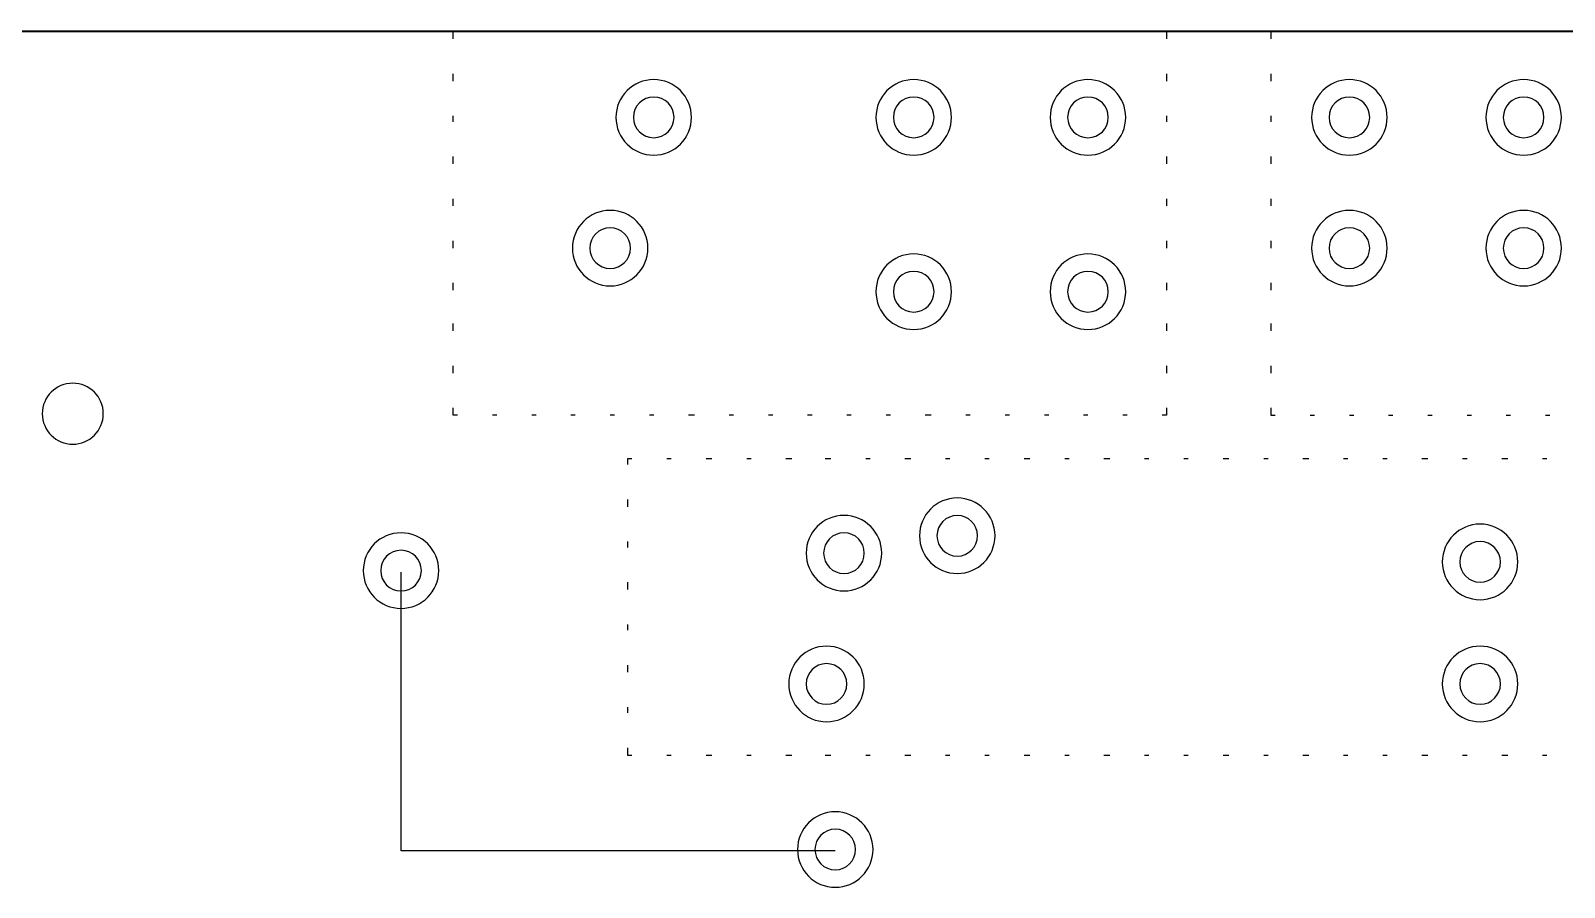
# Model space of a CAD drawing. Extents: x 82 to 212, y 79 to 137.
# Drawn here: x 102.96 to 125.31, y 124.59 to 137.07 of the extents above; entities that cross this region are included whole.
import ezdxf

# ---------------------------------------------------------------- set-up
doc = ezdxf.new("R2010")
doc.units = 0
for name, color, linetype in [('Circuit_2013-04-18', 7, 'CONTINUOUS'), ('Circuit_2013-08-08', 7, 'CONTINUOUS'), ('Cutout', 7, 'CONTINUOUS')]:
    doc.layers.add(name, color=color, linetype=linetype)

msp = doc.modelspace()

# ---------------------------------------------------------------- linework, layer by layer
at = {"layer": 'Circuit_2013-04-18', "color": 7}
for points in [[(83.467222, 137.054167), (210.424889, 137.054167)], [(112.338556, 135.805333), (112.338556, 135.805333)], [(112.592556, 135.805333), (112.592556, 135.805333)], [(116.127389, 135.805333), (116.127389, 135.805333)], [(116.381389, 135.805333), (116.381389, 135.805333)], [(118.667389, 135.805333), (118.667389, 135.805333)], [(118.921389, 135.805333), (118.921389, 135.805333)], [(122.477389, 135.805333), (122.477389, 135.805333)], [(122.731389, 135.805333), (122.731389, 135.805333)], [(125.017389, 135.805333), (125.017389, 135.805333)], [(125.271389, 135.805333), (125.271389, 135.805333)], [(111.703556, 133.900333), (111.703556, 133.900333)], [(111.957556, 133.900333), (111.957556, 133.900333)], [(122.477389, 133.900333), (122.477389, 133.900333)], [(122.731389, 133.900333), (122.731389, 133.900333)], [(125.017389, 133.900333), (125.017389, 133.900333)], [(125.271389, 133.900333), (125.271389, 133.900333)], [(116.127389, 133.265333), (116.127389, 133.265333)], [(116.381389, 133.265333), (116.381389, 133.265333)], [(118.667389, 133.265333), (118.667389, 133.265333)], [(118.921389, 133.265333), (118.921389, 133.265333)], [(104.020056, 131.487333), (104.020056, 131.487333)], [(116.762389, 129.709333), (116.762389, 129.709333)], [(117.016389, 129.709333), (117.016389, 129.709333)], [(115.111389, 129.455333), (115.111389, 129.455333)], [(115.365389, 129.455333), (115.365389, 129.455333)], [(108.655556, 129.201333), (108.655556, 129.201333)], [(108.909556, 129.201333), (108.909556, 129.201333)], [(124.382389, 129.328333), (124.382389, 129.328333)], [(124.636389, 129.328333), (124.636389, 129.328333)], [(114.857389, 127.550333), (114.857389, 127.550333)], [(115.111389, 127.550333), (115.111389, 127.550333)], [(124.382389, 127.550333), (124.382389, 127.550333)], [(124.636389, 127.550333), (124.636389, 127.550333)], [(114.984389, 125.137333), (114.984389, 125.137333)], [(115.238389, 125.137333), (115.238389, 125.137333)]]:
    msp.add_lwpolyline(points, dxfattribs=at)
at = {"layer": 'Circuit_2013-04-18', "color": 5}
for points in [[(109.121222, 136.948333), (109.121222, 137.054167), (109.184722, 137.054167)], [(109.692722, 137.054167), (109.756222, 137.054167)], [(110.264222, 137.054167), (110.327722, 137.054167)], [(110.835722, 137.054167), (110.899222, 137.054167)], [(111.407222, 137.054167), (111.470722, 137.054167)], [(111.978722, 137.054167), (112.042222, 137.054167)], [(112.550222, 137.054167), (112.634889, 137.054167)], [(113.142889, 137.054167), (113.206389, 137.054167)], [(113.714389, 137.054167), (113.777889, 137.054167)], [(114.285889, 137.054167), (114.349389, 137.054167)], [(114.857389, 137.054167), (114.920889, 137.054167)], [(115.428889, 137.054167), (115.492389, 137.054167)], [(116.000389, 137.054167), (116.085056, 137.054167)], [(116.593056, 137.054167), (116.656556, 137.054167)], [(117.164556, 137.054167), (117.228056, 137.054167)], [(117.736056, 137.054167), (117.799556, 137.054167)], [(118.307556, 137.054167), (118.371056, 137.054167)], [(118.879056, 137.054167), (118.942556, 137.054167)], [(119.450556, 137.054167), (119.514056, 137.054167), (119.514056, 136.948333)], [(121.101556, 137.054167), (121.038056, 137.054167), (121.038056, 136.948333)], [(121.673056, 137.054167), (121.609556, 137.054167)], [(122.244556, 137.054167), (122.181056, 137.054167)], [(122.816056, 137.054167), (122.752556, 137.054167)], [(123.387556, 137.054167), (123.324056, 137.054167)], [(123.959056, 137.054167), (123.895556, 137.054167)], [(124.530556, 137.054167), (124.467056, 137.054167)], [(125.102056, 137.054167), (125.038556, 137.054167)], [(109.121222, 136.3345), (109.121222, 136.440333)], [(119.514056, 136.440333), (119.514056, 136.3345)], [(121.038056, 136.440333), (121.038056, 136.3345)], [(109.121222, 135.741833), (109.121222, 135.8265)], [(119.514056, 135.8265), (119.514056, 135.741833)], [(121.038056, 135.8265), (121.038056, 135.741833)], [(109.121222, 135.128), (109.121222, 135.233833)], [(119.514056, 135.233833), (119.514056, 135.128)], [(121.038056, 135.233833), (121.038056, 135.128)], [(109.121222, 134.514167), (109.121222, 134.62)], [(119.514056, 134.62), (119.514056, 134.514167)], [(121.038056, 134.62), (121.038056, 134.514167)], [(109.121222, 133.900333), (109.121222, 134.006167)], [(119.514056, 134.006167), (119.514056, 133.900333)], [(121.038056, 134.006167), (121.038056, 133.900333)], [(109.121222, 133.2865), (109.121222, 133.392333)], [(119.514056, 133.392333), (119.514056, 133.2865)], [(121.038056, 133.392333), (121.038056, 133.2865)], [(109.121222, 132.693833), (109.121222, 132.7785)], [(119.514056, 132.7785), (119.514056, 132.693833)], [(121.038056, 132.7785), (121.038056, 132.693833)], [(109.121222, 132.08), (109.121222, 132.185833)], [(119.514056, 132.185833), (119.514056, 132.08)], [(121.038056, 132.185833), (121.038056, 132.08)], [(109.184722, 131.466167), (109.121222, 131.466167), (109.121222, 131.572)], [(109.756222, 131.466167), (109.692722, 131.466167)], [(110.327722, 131.466167), (110.264222, 131.466167)], [(110.899222, 131.466167), (110.835722, 131.466167)], [(111.470722, 131.466167), (111.407222, 131.466167)], [(112.042222, 131.466167), (111.978722, 131.466167)], [(112.634889, 131.466167), (112.550222, 131.466167)], [(113.206389, 131.466167), (113.142889, 131.466167)], [(113.777889, 131.466167), (113.714389, 131.466167)], [(114.349389, 131.466167), (114.285889, 131.466167)], [(114.920889, 131.466167), (114.857389, 131.466167)], [(115.492389, 131.466167), (115.428889, 131.466167)], [(116.085056, 131.466167), (116.000389, 131.466167)], [(116.656556, 131.466167), (116.593056, 131.466167)], [(117.228056, 131.466167), (117.164556, 131.466167)], [(117.799556, 131.466167), (117.736056, 131.466167)], [(118.371056, 131.466167), (118.307556, 131.466167)], [(118.942556, 131.466167), (118.879056, 131.466167)], [(119.514056, 131.466167), (119.450556, 131.466167)], [(119.514056, 131.572), (119.514056, 131.466167)], [(121.038056, 131.572), (121.038056, 131.466167)], [(121.038056, 131.466167), (121.101556, 131.466167)], [(121.609556, 131.466167), (121.673056, 131.466167)], [(122.181056, 131.466167), (122.244556, 131.466167)], [(122.752556, 131.466167), (122.816056, 131.466167)], [(123.324056, 131.466167), (123.387556, 131.466167)], [(123.895556, 131.466167), (123.959056, 131.466167)], [(124.467056, 131.466167), (124.530556, 131.466167)], [(125.038556, 131.466167), (125.102056, 131.466167)], [(111.724722, 130.831167), (111.661222, 130.831167), (111.661222, 130.7465)], [(112.296222, 130.831167), (112.232722, 130.831167)], [(112.888889, 130.831167), (112.804222, 130.831167)], [(113.460389, 130.831167), (113.396889, 130.831167)], [(114.053056, 130.831167), (113.968389, 130.831167)], [(114.624556, 130.831167), (114.539889, 130.831167)], [(115.196056, 130.831167), (115.132556, 130.831167)], [(115.788722, 130.831167), (115.704056, 130.831167)], [(116.360222, 130.831167), (116.296722, 130.831167)], [(116.931722, 130.831167), (116.868222, 130.831167)], [(117.524389, 130.831167), (117.439722, 130.831167)], [(118.095889, 130.831167), (118.032389, 130.831167)], [(118.688556, 130.831167), (118.603889, 130.831167)], [(119.260056, 130.831167), (119.196556, 130.831167)], [(119.831556, 130.831167), (119.768056, 130.831167)], [(120.424222, 130.831167), (120.339556, 130.831167)], [(120.995722, 130.831167), (120.932222, 130.831167)], [(121.588389, 130.831167), (121.503722, 130.831167)], [(122.159889, 130.831167), (122.096389, 130.831167)], [(122.731389, 130.831167), (122.667889, 130.831167)], [(123.324056, 130.831167), (123.239389, 130.831167)], [(123.895556, 130.831167), (123.832056, 130.831167)], [(124.488222, 130.831167), (124.403556, 130.831167)], [(125.059722, 130.831167), (124.996222, 130.831167)], [(111.661222, 130.2385), (111.661222, 130.132667)], [(111.661222, 129.624667), (111.661222, 129.54)], [(114.688056, 125.116167), (108.359222, 125.116167), (108.359222, 129.180167)], [(111.661222, 129.032), (111.661222, 128.926167)], [(111.661222, 128.418167), (111.661222, 128.3335)], [(111.661222, 127.8255), (111.661222, 127.719667)], [(111.661222, 127.211667), (111.661222, 127.127)], [(111.661222, 126.619), (111.661222, 126.513167)], [(111.661222, 126.513167), (111.724722, 126.513167)], [(112.232722, 126.513167), (112.296222, 126.513167)], [(112.804222, 126.513167), (112.888889, 126.513167)], [(113.396889, 126.513167), (113.460389, 126.513167)], [(113.968389, 126.513167), (114.053056, 126.513167)], [(114.539889, 126.513167), (114.624556, 126.513167)], [(115.132556, 126.513167), (115.196056, 126.513167)], [(115.704056, 126.513167), (115.788722, 126.513167)], [(116.296722, 126.513167), (116.360222, 126.513167)], [(116.868222, 126.513167), (116.931722, 126.513167)], [(117.439722, 126.513167), (117.524389, 126.513167)], [(118.032389, 126.513167), (118.095889, 126.513167)], [(118.603889, 126.513167), (118.688556, 126.513167)], [(119.196556, 126.513167), (119.260056, 126.513167)], [(119.768056, 126.513167), (119.831556, 126.513167)], [(120.339556, 126.513167), (120.424222, 126.513167)], [(120.932222, 126.513167), (120.995722, 126.513167)], [(121.503722, 126.513167), (121.588389, 126.513167)], [(122.096389, 126.513167), (122.159889, 126.513167)], [(122.667889, 126.513167), (122.731389, 126.513167)], [(123.239389, 126.513167), (123.324056, 126.513167)], [(123.832056, 126.513167), (123.895556, 126.513167)], [(124.403556, 126.513167), (124.488222, 126.513167)], [(124.996222, 126.513167), (125.059722, 126.513167)]]:
    msp.add_lwpolyline(points, dxfattribs=at)
at = {"layer": 'Circuit_2013-04-18', "color": 7}
for points in [[(112.042222, 136.355667), (111.73828, 136.355667), (111.491889, 136.109273), (111.491889, 135.805333)], [(112.592556, 135.805333), (112.592556, 136.109273), (112.346161, 136.355667), (112.042222, 136.355667)], [(115.831056, 136.355667), (115.527114, 136.355667), (115.280722, 136.109273), (115.280722, 135.805333)], [(116.381389, 135.805333), (116.381389, 136.109273), (116.134995, 136.355667), (115.831056, 136.355667)], [(118.371056, 136.355667), (118.067114, 136.355667), (117.820722, 136.109273), (117.820722, 135.805333)], [(118.921389, 135.805333), (118.921389, 136.109273), (118.674995, 136.355667), (118.371056, 136.355667)], [(122.181056, 136.355667), (121.877114, 136.355667), (121.630722, 136.109273), (121.630722, 135.805333)], [(122.731389, 135.805333), (122.731389, 136.109273), (122.484995, 136.355667), (122.181056, 136.355667)], [(124.721056, 136.355667), (124.417114, 136.355667), (124.170722, 136.109273), (124.170722, 135.805333)], [(125.271389, 135.805333), (125.271389, 136.109273), (125.024995, 136.355667), (124.721056, 136.355667)], [(112.042222, 136.101667), (111.878562, 136.101667), (111.745889, 135.968994), (111.745889, 135.805333)], [(112.338556, 135.805333), (112.338556, 135.968994), (112.205883, 136.101667), (112.042222, 136.101667)], [(115.831056, 136.101667), (115.667395, 136.101667), (115.534722, 135.968994), (115.534722, 135.805333)], [(116.127389, 135.805333), (116.127389, 135.968994), (115.994716, 136.101667), (115.831056, 136.101667)], [(118.371056, 136.101667), (118.207395, 136.101667), (118.074722, 135.968994), (118.074722, 135.805333)], [(118.667389, 135.805333), (118.667389, 135.968994), (118.534716, 136.101667), (118.371056, 136.101667)], [(122.181056, 136.101667), (122.017395, 136.101667), (121.884722, 135.968994), (121.884722, 135.805333)], [(122.477389, 135.805333), (122.477389, 135.968994), (122.344716, 136.101667), (122.181056, 136.101667)], [(124.721056, 136.101667), (124.557395, 136.101667), (124.424722, 135.968994), (124.424722, 135.805333)], [(125.017389, 135.805333), (125.017389, 135.968994), (124.884716, 136.101667), (124.721056, 136.101667)], [(111.491889, 135.805333), (111.491889, 135.501391), (111.73828, 135.255), (112.042222, 135.255)], [(111.745889, 135.805333), (111.745889, 135.641673), (111.878562, 135.509), (112.042222, 135.509)], [(112.042222, 135.255), (112.346161, 135.255), (112.592556, 135.501391), (112.592556, 135.805333)], [(112.042222, 135.509), (112.205883, 135.509), (112.338556, 135.641673), (112.338556, 135.805333)], [(115.280722, 135.805333), (115.280722, 135.501391), (115.527114, 135.255), (115.831056, 135.255)], [(115.534722, 135.805333), (115.534722, 135.641673), (115.667395, 135.509), (115.831056, 135.509)], [(115.831056, 135.255), (116.134995, 135.255), (116.381389, 135.501391), (116.381389, 135.805333)], [(115.831056, 135.509), (115.994716, 135.509), (116.127389, 135.641673), (116.127389, 135.805333)], [(117.820722, 135.805333), (117.820722, 135.501391), (118.067114, 135.255), (118.371056, 135.255)], [(118.074722, 135.805333), (118.074722, 135.641673), (118.207395, 135.509), (118.371056, 135.509)], [(118.371056, 135.255), (118.674995, 135.255), (118.921389, 135.501391), (118.921389, 135.805333)], [(118.371056, 135.509), (118.534716, 135.509), (118.667389, 135.641673), (118.667389, 135.805333)], [(121.630722, 135.805333), (121.630722, 135.501391), (121.877114, 135.255), (122.181056, 135.255)], [(121.884722, 135.805333), (121.884722, 135.641673), (122.017395, 135.509), (122.181056, 135.509)], [(122.181056, 135.255), (122.484995, 135.255), (122.731389, 135.501391), (122.731389, 135.805333)], [(122.181056, 135.509), (122.344716, 135.509), (122.477389, 135.641673), (122.477389, 135.805333)], [(124.170722, 135.805333), (124.170722, 135.501391), (124.417114, 135.255), (124.721056, 135.255)], [(124.424722, 135.805333), (124.424722, 135.641673), (124.557395, 135.509), (124.721056, 135.509)], [(124.721056, 135.255), (125.024995, 135.255), (125.271389, 135.501391), (125.271389, 135.805333)], [(124.721056, 135.509), (124.884716, 135.509), (125.017389, 135.641673), (125.017389, 135.805333)], [(111.407222, 134.450667), (111.10328, 134.450667), (110.856889, 134.204273), (110.856889, 133.900333)], [(111.957556, 133.900333), (111.957556, 134.204273), (111.711161, 134.450667), (111.407222, 134.450667)], [(122.181056, 134.450667), (121.877114, 134.450667), (121.630722, 134.204273), (121.630722, 133.900333)], [(122.731389, 133.900333), (122.731389, 134.204273), (122.484995, 134.450667), (122.181056, 134.450667)], [(124.721056, 134.450667), (124.417114, 134.450667), (124.170722, 134.204273), (124.170722, 133.900333)], [(125.271389, 133.900333), (125.271389, 134.204273), (125.024995, 134.450667), (124.721056, 134.450667)], [(111.407222, 134.196667), (111.243562, 134.196667), (111.110889, 134.063994), (111.110889, 133.900333)], [(111.703556, 133.900333), (111.703556, 134.063994), (111.570883, 134.196667), (111.407222, 134.196667)], [(122.181056, 134.196667), (122.017395, 134.196667), (121.884722, 134.063994), (121.884722, 133.900333)], [(122.477389, 133.900333), (122.477389, 134.063994), (122.344716, 134.196667), (122.181056, 134.196667)], [(124.721056, 134.196667), (124.557395, 134.196667), (124.424722, 134.063994), (124.424722, 133.900333)], [(125.017389, 133.900333), (125.017389, 134.063994), (124.884716, 134.196667), (124.721056, 134.196667)], [(110.856889, 133.900333), (110.856889, 133.596391), (111.10328, 133.35), (111.407222, 133.35)], [(111.110889, 133.900333), (111.110889, 133.736673), (111.243562, 133.604), (111.407222, 133.604)], [(111.407222, 133.35), (111.711161, 133.35), (111.957556, 133.596391), (111.957556, 133.900333)], [(111.407222, 133.604), (111.570883, 133.604), (111.703556, 133.736673), (111.703556, 133.900333)], [(121.630722, 133.900333), (121.630722, 133.596391), (121.877114, 133.35), (122.181056, 133.35)], [(121.884722, 133.900333), (121.884722, 133.736673), (122.017395, 133.604), (122.181056, 133.604)], [(122.181056, 133.35), (122.484995, 133.35), (122.731389, 133.596391), (122.731389, 133.900333)], [(122.181056, 133.604), (122.344716, 133.604), (122.477389, 133.736673), (122.477389, 133.900333)], [(124.170722, 133.900333), (124.170722, 133.596391), (124.417114, 133.35), (124.721056, 133.35)], [(124.424722, 133.900333), (124.424722, 133.736673), (124.557395, 133.604), (124.721056, 133.604)], [(124.721056, 133.35), (125.024995, 133.35), (125.271389, 133.596391), (125.271389, 133.900333)], [(124.721056, 133.604), (124.884716, 133.604), (125.017389, 133.736673), (125.017389, 133.900333)], [(115.831056, 133.815667), (115.527114, 133.815667), (115.280722, 133.569273), (115.280722, 133.265333)], [(116.381389, 133.265333), (116.381389, 133.569273), (116.134995, 133.815667), (115.831056, 133.815667)], [(118.371056, 133.815667), (118.067114, 133.815667), (117.820722, 133.569273), (117.820722, 133.265333)], [(118.921389, 133.265333), (118.921389, 133.569273), (118.674995, 133.815667), (118.371056, 133.815667)], [(115.831056, 133.561667), (115.667395, 133.561667), (115.534722, 133.428994), (115.534722, 133.265333)], [(116.127389, 133.265333), (116.127389, 133.428994), (115.994716, 133.561667), (115.831056, 133.561667)], [(118.371056, 133.561667), (118.207395, 133.561667), (118.074722, 133.428994), (118.074722, 133.265333)], [(118.667389, 133.265333), (118.667389, 133.428994), (118.534716, 133.561667), (118.371056, 133.561667)], [(115.280722, 133.265333), (115.280722, 132.961391), (115.527114, 132.715), (115.831056, 132.715)], [(115.534722, 133.265333), (115.534722, 133.101673), (115.667395, 132.969), (115.831056, 132.969)], [(115.831056, 132.715), (116.134995, 132.715), (116.381389, 132.961391), (116.381389, 133.265333)], [(115.831056, 132.969), (115.994716, 132.969), (116.127389, 133.101673), (116.127389, 133.265333)], [(117.820722, 133.265333), (117.820722, 132.961391), (118.067114, 132.715), (118.371056, 132.715)], [(118.074722, 133.265333), (118.074722, 133.101673), (118.207395, 132.969), (118.371056, 132.969)], [(118.371056, 132.715), (118.674995, 132.715), (118.921389, 132.961391), (118.921389, 133.265333)], [(118.371056, 132.969), (118.534716, 132.969), (118.667389, 133.101673), (118.667389, 133.265333)], [(103.575556, 131.931833), (103.330065, 131.931833), (103.131056, 131.732824), (103.131056, 131.487333)], [(104.020056, 131.487333), (104.020056, 131.732824), (103.821047, 131.931833), (103.575556, 131.931833)], [(103.131056, 131.487333), (103.131056, 131.241842), (103.330065, 131.042833), (103.575556, 131.042833)], [(103.575556, 131.042833), (103.821047, 131.042833), (104.020056, 131.241842), (104.020056, 131.487333)], [(116.466056, 130.259667), (116.162114, 130.259667), (115.915722, 130.013275), (115.915722, 129.709333)], [(117.016389, 129.709333), (117.016389, 130.013275), (116.769995, 130.259667), (116.466056, 130.259667)], [(114.815056, 130.005667), (114.511114, 130.005667), (114.264722, 129.759273), (114.264722, 129.455333)], [(115.365389, 129.455333), (115.365389, 129.759273), (115.118995, 130.005667), (114.815056, 130.005667)], [(116.466056, 130.005667), (116.302395, 130.005667), (116.169722, 129.872994), (116.169722, 129.709333)], [(116.762389, 129.709333), (116.762389, 129.872994), (116.629716, 130.005667), (116.466056, 130.005667)], [(124.086056, 129.878667), (123.782114, 129.878667), (123.535722, 129.632275), (123.535722, 129.328333)], [(124.636389, 129.328333), (124.636389, 129.632275), (124.389995, 129.878667), (124.086056, 129.878667)], [(108.359222, 129.751667), (108.05528, 129.751667), (107.808889, 129.505275), (107.808889, 129.201333)], [(108.909556, 129.201333), (108.909556, 129.505275), (108.663161, 129.751667), (108.359222, 129.751667)], [(114.815056, 129.751667), (114.651395, 129.751667), (114.518722, 129.618994), (114.518722, 129.455333)], [(115.111389, 129.455333), (115.111389, 129.618994), (114.978716, 129.751667), (114.815056, 129.751667)], [(115.915722, 129.709333), (115.915722, 129.405391), (116.162114, 129.159), (116.466056, 129.159)], [(116.169722, 129.709333), (116.169722, 129.545673), (116.302395, 129.413), (116.466056, 129.413)], [(116.466056, 129.159), (116.769995, 129.159), (117.016389, 129.405391), (117.016389, 129.709333)], [(116.466056, 129.413), (116.629716, 129.413), (116.762389, 129.545673), (116.762389, 129.709333)], [(108.359222, 129.497667), (108.195562, 129.497667), (108.062889, 129.364994), (108.062889, 129.201333)], [(108.655556, 129.201333), (108.655556, 129.364994), (108.522883, 129.497667), (108.359222, 129.497667)], [(114.264722, 129.455333), (114.264722, 129.151391), (114.511114, 128.905), (114.815056, 128.905)], [(114.518722, 129.455333), (114.518722, 129.291673), (114.651395, 129.159), (114.815056, 129.159)], [(114.815056, 128.905), (115.118995, 128.905), (115.365389, 129.151391), (115.365389, 129.455333)], [(114.815056, 129.159), (114.978716, 129.159), (115.111389, 129.291673), (115.111389, 129.455333)], [(124.086056, 129.624667), (123.922395, 129.624667), (123.789722, 129.491994), (123.789722, 129.328333)], [(124.382389, 129.328333), (124.382389, 129.491994), (124.249716, 129.624667), (124.086056, 129.624667)], [(107.808889, 129.201333), (107.808889, 128.897391), (108.05528, 128.651), (108.359222, 128.651)], [(108.062889, 129.201333), (108.062889, 129.037673), (108.195562, 128.905), (108.359222, 128.905)], [(108.359222, 128.651), (108.663161, 128.651), (108.909556, 128.897391), (108.909556, 129.201333)], [(108.359222, 128.905), (108.522883, 128.905), (108.655556, 129.037673), (108.655556, 129.201333)], [(123.535722, 129.328333), (123.535722, 129.024391), (123.782114, 128.778), (124.086056, 128.778)], [(123.789722, 129.328333), (123.789722, 129.164673), (123.922395, 129.032), (124.086056, 129.032)], [(124.086056, 128.778), (124.389995, 128.778), (124.636389, 129.024391), (124.636389, 129.328333)], [(124.086056, 129.032), (124.249716, 129.032), (124.382389, 129.164673), (124.382389, 129.328333)], [(114.561056, 128.100667), (114.257114, 128.100667), (114.010722, 127.854273), (114.010722, 127.550333)], [(115.111389, 127.550333), (115.111389, 127.854273), (114.864995, 128.100667), (114.561056, 128.100667)], [(124.086056, 128.100667), (123.782114, 128.100667), (123.535722, 127.854273), (123.535722, 127.550333)], [(124.636389, 127.550333), (124.636389, 127.854273), (124.389995, 128.100667), (124.086056, 128.100667)], [(114.561056, 127.846667), (114.397395, 127.846667), (114.264722, 127.713994), (114.264722, 127.550333)], [(114.857389, 127.550333), (114.857389, 127.713994), (114.724716, 127.846667), (114.561056, 127.846667)], [(124.086056, 127.846667), (123.922395, 127.846667), (123.789722, 127.713994), (123.789722, 127.550333)], [(124.382389, 127.550333), (124.382389, 127.713994), (124.249716, 127.846667), (124.086056, 127.846667)], [(114.010722, 127.550333), (114.010722, 127.246391), (114.257114, 127), (114.561056, 127)], [(114.264722, 127.550333), (114.264722, 127.386673), (114.397395, 127.254), (114.561056, 127.254)], [(114.561056, 127), (114.864995, 127), (115.111389, 127.246391), (115.111389, 127.550333)], [(114.561056, 127.254), (114.724716, 127.254), (114.857389, 127.386673), (114.857389, 127.550333)], [(123.535722, 127.550333), (123.535722, 127.246391), (123.782114, 127), (124.086056, 127)], [(123.789722, 127.550333), (123.789722, 127.386673), (123.922395, 127.254), (124.086056, 127.254)], [(124.086056, 127), (124.389995, 127), (124.636389, 127.246391), (124.636389, 127.550333)], [(124.086056, 127.254), (124.249716, 127.254), (124.382389, 127.386673), (124.382389, 127.550333)], [(114.688056, 125.687667), (114.384114, 125.687667), (114.137722, 125.441273), (114.137722, 125.137333)], [(115.238389, 125.137333), (115.238389, 125.441273), (114.991995, 125.687667), (114.688056, 125.687667)], [(114.688056, 125.433667), (114.524395, 125.433667), (114.391722, 125.300994), (114.391722, 125.137333)], [(114.984389, 125.137333), (114.984389, 125.300994), (114.851716, 125.433667), (114.688056, 125.433667)], [(114.137722, 125.137333), (114.137722, 124.833391), (114.384114, 124.587), (114.688056, 124.587)], [(114.391722, 125.137333), (114.391722, 124.973673), (114.524395, 124.841), (114.688056, 124.841)], [(114.688056, 124.587), (114.991995, 124.587), (115.238389, 124.833391), (115.238389, 125.137333)], [(114.688056, 124.841), (114.851716, 124.841), (114.984389, 124.973673), (114.984389, 125.137333)]]:
    msp.add_open_spline(points, degree=3, dxfattribs=at)
at = {"layer": 'Circuit_2013-08-08', "color": 7}
for points in [[(83.467222, 137.054167), (210.424889, 137.054167)], [(112.338556, 135.805333), (112.338556, 135.805333)], [(112.592556, 135.805333), (112.592556, 135.805333)], [(116.127389, 135.805333), (116.127389, 135.805333)], [(116.381389, 135.805333), (116.381389, 135.805333)], [(118.667389, 135.805333), (118.667389, 135.805333)], [(118.921389, 135.805333), (118.921389, 135.805333)], [(122.477389, 135.805333), (122.477389, 135.805333)], [(122.731389, 135.805333), (122.731389, 135.805333)], [(125.017389, 135.805333), (125.017389, 135.805333)], [(125.271389, 135.805333), (125.271389, 135.805333)], [(111.703556, 133.900333), (111.703556, 133.900333)], [(111.957556, 133.900333), (111.957556, 133.900333)], [(122.477389, 133.900333), (122.477389, 133.900333)], [(122.731389, 133.900333), (122.731389, 133.900333)], [(125.017389, 133.900333), (125.017389, 133.900333)], [(125.271389, 133.900333), (125.271389, 133.900333)], [(116.127389, 133.265333), (116.127389, 133.265333)], [(116.381389, 133.265333), (116.381389, 133.265333)], [(118.667389, 133.265333), (118.667389, 133.265333)], [(118.921389, 133.265333), (118.921389, 133.265333)], [(104.020056, 131.487333), (104.020056, 131.487333)], [(116.762389, 129.709333), (116.762389, 129.709333)], [(117.016389, 129.709333), (117.016389, 129.709333)], [(115.111389, 129.455333), (115.111389, 129.455333)], [(115.365389, 129.455333), (115.365389, 129.455333)], [(108.655556, 129.201333), (108.655556, 129.201333)], [(108.909556, 129.201333), (108.909556, 129.201333)], [(124.382389, 129.328333), (124.382389, 129.328333)], [(124.636389, 129.328333), (124.636389, 129.328333)], [(114.857389, 127.550333), (114.857389, 127.550333)], [(115.111389, 127.550333), (115.111389, 127.550333)], [(124.382389, 127.550333), (124.382389, 127.550333)], [(124.636389, 127.550333), (124.636389, 127.550333)], [(114.984389, 125.137333), (114.984389, 125.137333)], [(115.238389, 125.137333), (115.238389, 125.137333)]]:
    msp.add_lwpolyline(points, dxfattribs=at)
at = {"layer": 'Circuit_2013-08-08', "color": 5}
for points in [[(109.121222, 136.948333), (109.121222, 137.054167), (109.184722, 137.054167)], [(109.692722, 137.054167), (109.756222, 137.054167)], [(110.264222, 137.054167), (110.327722, 137.054167)], [(110.835722, 137.054167), (110.899222, 137.054167)], [(111.407222, 137.054167), (111.470722, 137.054167)], [(111.978722, 137.054167), (112.042222, 137.054167)], [(112.550222, 137.054167), (112.634889, 137.054167)], [(113.142889, 137.054167), (113.206389, 137.054167)], [(113.714389, 137.054167), (113.777889, 137.054167)], [(114.285889, 137.054167), (114.349389, 137.054167)], [(114.857389, 137.054167), (114.920889, 137.054167)], [(115.428889, 137.054167), (115.492389, 137.054167)], [(116.000389, 137.054167), (116.085056, 137.054167)], [(116.593056, 137.054167), (116.656556, 137.054167)], [(117.164556, 137.054167), (117.228056, 137.054167)], [(117.736056, 137.054167), (117.799556, 137.054167)], [(118.307556, 137.054167), (118.371056, 137.054167)], [(118.879056, 137.054167), (118.942556, 137.054167)], [(119.450556, 137.054167), (119.514056, 137.054167), (119.514056, 136.948333)], [(121.101556, 137.054167), (121.038056, 137.054167), (121.038056, 136.948333)], [(121.673056, 137.054167), (121.609556, 137.054167)], [(122.244556, 137.054167), (122.181056, 137.054167)], [(122.816056, 137.054167), (122.752556, 137.054167)], [(123.387556, 137.054167), (123.324056, 137.054167)], [(123.959056, 137.054167), (123.895556, 137.054167)], [(124.530556, 137.054167), (124.467056, 137.054167)], [(125.102056, 137.054167), (125.038556, 137.054167)], [(109.121222, 136.3345), (109.121222, 136.440333)], [(119.514056, 136.440333), (119.514056, 136.3345)], [(121.038056, 136.440333), (121.038056, 136.3345)], [(109.121222, 135.741833), (109.121222, 135.8265)], [(119.514056, 135.8265), (119.514056, 135.741833)], [(121.038056, 135.8265), (121.038056, 135.741833)], [(109.121222, 135.128), (109.121222, 135.233833)], [(119.514056, 135.233833), (119.514056, 135.128)], [(121.038056, 135.233833), (121.038056, 135.128)], [(109.121222, 134.514167), (109.121222, 134.62)], [(119.514056, 134.62), (119.514056, 134.514167)], [(121.038056, 134.62), (121.038056, 134.514167)], [(109.121222, 133.900333), (109.121222, 134.006167)], [(119.514056, 134.006167), (119.514056, 133.900333)], [(121.038056, 134.006167), (121.038056, 133.900333)], [(109.121222, 133.307667), (109.121222, 133.392333)], [(119.514056, 133.392333), (119.514056, 133.307667)], [(121.038056, 133.392333), (121.038056, 133.307667)], [(109.121222, 132.693833), (109.121222, 132.799667)], [(119.514056, 132.799667), (119.514056, 132.693833)], [(121.038056, 132.799667), (121.038056, 132.693833)], [(109.121222, 132.08), (109.121222, 132.185833)], [(119.514056, 132.185833), (119.514056, 132.08)], [(121.038056, 132.185833), (121.038056, 132.08)], [(109.184722, 131.466167), (109.121222, 131.466167), (109.121222, 131.572)], [(109.756222, 131.466167), (109.692722, 131.466167)], [(110.327722, 131.466167), (110.264222, 131.466167)], [(110.899222, 131.466167), (110.835722, 131.466167)], [(111.470722, 131.466167), (111.407222, 131.466167)], [(112.042222, 131.466167), (111.978722, 131.466167)], [(112.634889, 131.466167), (112.550222, 131.466167)], [(113.206389, 131.466167), (113.142889, 131.466167)], [(113.777889, 131.466167), (113.714389, 131.466167)], [(114.349389, 131.466167), (114.285889, 131.466167)], [(114.920889, 131.466167), (114.857389, 131.466167)], [(115.492389, 131.466167), (115.428889, 131.466167)], [(116.085056, 131.466167), (116.000389, 131.466167)], [(116.656556, 131.466167), (116.593056, 131.466167)], [(117.228056, 131.466167), (117.164556, 131.466167)], [(117.799556, 131.466167), (117.736056, 131.466167)], [(118.371056, 131.466167), (118.307556, 131.466167)], [(118.942556, 131.466167), (118.879056, 131.466167)], [(119.514056, 131.466167), (119.450556, 131.466167)], [(119.514056, 131.572), (119.514056, 131.466167)], [(121.038056, 131.572), (121.038056, 131.466167)], [(121.038056, 131.466167), (121.101556, 131.466167)], [(121.609556, 131.466167), (121.673056, 131.466167)], [(122.181056, 131.466167), (122.244556, 131.466167)], [(122.752556, 131.466167), (122.816056, 131.466167)], [(123.324056, 131.466167), (123.387556, 131.466167)], [(123.895556, 131.466167), (123.959056, 131.466167)], [(124.467056, 131.466167), (124.530556, 131.466167)], [(125.038556, 131.466167), (125.102056, 131.466167)], [(111.724722, 130.831167), (111.661222, 130.831167), (111.661222, 130.7465)], [(112.296222, 130.831167), (112.232722, 130.831167)], [(112.888889, 130.831167), (112.804222, 130.831167)], [(113.460389, 130.831167), (113.396889, 130.831167)], [(114.053056, 130.831167), (113.968389, 130.831167)], [(114.624556, 130.831167), (114.539889, 130.831167)], [(115.196056, 130.831167), (115.132556, 130.831167)], [(115.788722, 130.831167), (115.704056, 130.831167)], [(116.360222, 130.831167), (116.296722, 130.831167)], [(116.931722, 130.831167), (116.868222, 130.831167)], [(117.524389, 130.831167), (117.439722, 130.831167)], [(118.095889, 130.831167), (118.032389, 130.831167)], [(118.688556, 130.831167), (118.603889, 130.831167)], [(119.260056, 130.831167), (119.196556, 130.831167)], [(119.831556, 130.831167), (119.768056, 130.831167)], [(120.424222, 130.831167), (120.339556, 130.831167)], [(120.995722, 130.831167), (120.932222, 130.831167)], [(121.588389, 130.831167), (121.503722, 130.831167)], [(122.159889, 130.831167), (122.096389, 130.831167)], [(122.731389, 130.831167), (122.667889, 130.831167)], [(123.324056, 130.831167), (123.239389, 130.831167)], [(123.895556, 130.831167), (123.832056, 130.831167)], [(124.488222, 130.831167), (124.403556, 130.831167)], [(125.059722, 130.831167), (124.996222, 130.831167)], [(111.661222, 130.2385), (111.661222, 130.132667)], [(111.661222, 129.624667), (111.661222, 129.54)], [(114.688056, 125.116167), (108.359222, 125.116167), (108.359222, 129.180167)], [(111.661222, 129.032), (111.661222, 128.926167)], [(111.661222, 128.418167), (111.661222, 128.3335)], [(111.661222, 127.8255), (111.661222, 127.719667)], [(111.661222, 127.211667), (111.661222, 127.127)], [(111.661222, 126.619), (111.661222, 126.513167)], [(111.661222, 126.513167), (111.724722, 126.513167)], [(112.232722, 126.513167), (112.296222, 126.513167)], [(112.804222, 126.513167), (112.888889, 126.513167)], [(113.396889, 126.513167), (113.460389, 126.513167)], [(113.968389, 126.513167), (114.053056, 126.513167)], [(114.539889, 126.513167), (114.624556, 126.513167)], [(115.132556, 126.513167), (115.196056, 126.513167)], [(115.704056, 126.513167), (115.788722, 126.513167)], [(116.296722, 126.513167), (116.360222, 126.513167)], [(116.868222, 126.513167), (116.931722, 126.513167)], [(117.439722, 126.513167), (117.524389, 126.513167)], [(118.032389, 126.513167), (118.095889, 126.513167)], [(118.603889, 126.513167), (118.688556, 126.513167)], [(119.196556, 126.513167), (119.260056, 126.513167)], [(119.768056, 126.513167), (119.831556, 126.513167)], [(120.339556, 126.513167), (120.424222, 126.513167)], [(120.932222, 126.513167), (120.995722, 126.513167)], [(121.503722, 126.513167), (121.588389, 126.513167)], [(122.096389, 126.513167), (122.159889, 126.513167)], [(122.667889, 126.513167), (122.731389, 126.513167)], [(123.239389, 126.513167), (123.324056, 126.513167)], [(123.832056, 126.513167), (123.895556, 126.513167)], [(124.403556, 126.513167), (124.488222, 126.513167)], [(124.996222, 126.513167), (125.059722, 126.513167)]]:
    msp.add_lwpolyline(points, dxfattribs=at)
at = {"layer": 'Circuit_2013-08-08', "color": 7}
for points in [[(112.042222, 136.355667), (111.73828, 136.355667), (111.491889, 136.109275), (111.491889, 135.805333)], [(112.592556, 135.805333), (112.592556, 136.109275), (112.346161, 136.355667), (112.042222, 136.355667)], [(115.831056, 136.355667), (115.527114, 136.355667), (115.280722, 136.109275), (115.280722, 135.805333)], [(116.381389, 135.805333), (116.381389, 136.109275), (116.134995, 136.355667), (115.831056, 136.355667)], [(118.371056, 136.355667), (118.067114, 136.355667), (117.820722, 136.109275), (117.820722, 135.805333)], [(118.921389, 135.805333), (118.921389, 136.109275), (118.674995, 136.355667), (118.371056, 136.355667)], [(122.181056, 136.355667), (121.877114, 136.355667), (121.630722, 136.109275), (121.630722, 135.805333)], [(122.731389, 135.805333), (122.731389, 136.109275), (122.484995, 136.355667), (122.181056, 136.355667)], [(124.721056, 136.355667), (124.417114, 136.355667), (124.170722, 136.109275), (124.170722, 135.805333)], [(125.271389, 135.805333), (125.271389, 136.109275), (125.024995, 136.355667), (124.721056, 136.355667)], [(112.042222, 136.101667), (111.878562, 136.101667), (111.745889, 135.968994), (111.745889, 135.805333)], [(112.338556, 135.805333), (112.338556, 135.968994), (112.205883, 136.101667), (112.042222, 136.101667)], [(115.831056, 136.101667), (115.667395, 136.101667), (115.534722, 135.968994), (115.534722, 135.805333)], [(116.127389, 135.805333), (116.127389, 135.968994), (115.994716, 136.101667), (115.831056, 136.101667)], [(118.371056, 136.101667), (118.207395, 136.101667), (118.074722, 135.968994), (118.074722, 135.805333)], [(118.667389, 135.805333), (118.667389, 135.968994), (118.534716, 136.101667), (118.371056, 136.101667)], [(122.181056, 136.101667), (122.017395, 136.101667), (121.884722, 135.968994), (121.884722, 135.805333)], [(122.477389, 135.805333), (122.477389, 135.968994), (122.344716, 136.101667), (122.181056, 136.101667)], [(124.721056, 136.101667), (124.557395, 136.101667), (124.424722, 135.968994), (124.424722, 135.805333)], [(125.017389, 135.805333), (125.017389, 135.968994), (124.884716, 136.101667), (124.721056, 136.101667)], [(111.491889, 135.805333), (111.491889, 135.501394), (111.73828, 135.255), (112.042222, 135.255)], [(111.745889, 135.805333), (111.745889, 135.641673), (111.878562, 135.509), (112.042222, 135.509)], [(112.042222, 135.255), (112.346161, 135.255), (112.592556, 135.501394), (112.592556, 135.805333)], [(112.042222, 135.509), (112.205883, 135.509), (112.338556, 135.641673), (112.338556, 135.805333)], [(115.280722, 135.805333), (115.280722, 135.501394), (115.527114, 135.255), (115.831056, 135.255)], [(115.534722, 135.805333), (115.534722, 135.641673), (115.667395, 135.509), (115.831056, 135.509)], [(115.831056, 135.255), (116.134995, 135.255), (116.381389, 135.501394), (116.381389, 135.805333)], [(115.831056, 135.509), (115.994716, 135.509), (116.127389, 135.641673), (116.127389, 135.805333)], [(117.820722, 135.805333), (117.820722, 135.501394), (118.067114, 135.255), (118.371056, 135.255)], [(118.074722, 135.805333), (118.074722, 135.641673), (118.207395, 135.509), (118.371056, 135.509)], [(118.371056, 135.255), (118.674995, 135.255), (118.921389, 135.501394), (118.921389, 135.805333)], [(118.371056, 135.509), (118.534716, 135.509), (118.667389, 135.641673), (118.667389, 135.805333)], [(121.630722, 135.805333), (121.630722, 135.501394), (121.877114, 135.255), (122.181056, 135.255)], [(121.884722, 135.805333), (121.884722, 135.641673), (122.017395, 135.509), (122.181056, 135.509)], [(122.181056, 135.255), (122.484995, 135.255), (122.731389, 135.501394), (122.731389, 135.805333)], [(122.181056, 135.509), (122.344716, 135.509), (122.477389, 135.641673), (122.477389, 135.805333)], [(124.170722, 135.805333), (124.170722, 135.501394), (124.417114, 135.255), (124.721056, 135.255)], [(124.424722, 135.805333), (124.424722, 135.641673), (124.557395, 135.509), (124.721056, 135.509)], [(124.721056, 135.255), (125.024995, 135.255), (125.271389, 135.501394), (125.271389, 135.805333)], [(124.721056, 135.509), (124.884716, 135.509), (125.017389, 135.641673), (125.017389, 135.805333)], [(111.407222, 134.450667), (111.10328, 134.450667), (110.856889, 134.204275), (110.856889, 133.900333)], [(111.957556, 133.900333), (111.957556, 134.204275), (111.711161, 134.450667), (111.407222, 134.450667)], [(122.181056, 134.450667), (121.877114, 134.450667), (121.630722, 134.204275), (121.630722, 133.900333)], [(122.731389, 133.900333), (122.731389, 134.204275), (122.484995, 134.450667), (122.181056, 134.450667)], [(124.721056, 134.450667), (124.417114, 134.450667), (124.170722, 134.204275), (124.170722, 133.900333)], [(125.271389, 133.900333), (125.271389, 134.204275), (125.024995, 134.450667), (124.721056, 134.450667)], [(111.407222, 134.196667), (111.243562, 134.196667), (111.110889, 134.063994), (111.110889, 133.900333)], [(111.703556, 133.900333), (111.703556, 134.063994), (111.570883, 134.196667), (111.407222, 134.196667)], [(122.181056, 134.196667), (122.017395, 134.196667), (121.884722, 134.063994), (121.884722, 133.900333)], [(122.477389, 133.900333), (122.477389, 134.063994), (122.344716, 134.196667), (122.181056, 134.196667)], [(124.721056, 134.196667), (124.557395, 134.196667), (124.424722, 134.063994), (124.424722, 133.900333)], [(125.017389, 133.900333), (125.017389, 134.063994), (124.884716, 134.196667), (124.721056, 134.196667)], [(110.856889, 133.900333), (110.856889, 133.596394), (111.10328, 133.35), (111.407222, 133.35)], [(111.110889, 133.900333), (111.110889, 133.736673), (111.243562, 133.604), (111.407222, 133.604)], [(111.407222, 133.35), (111.711161, 133.35), (111.957556, 133.596394), (111.957556, 133.900333)], [(111.407222, 133.604), (111.570883, 133.604), (111.703556, 133.736673), (111.703556, 133.900333)], [(121.630722, 133.900333), (121.630722, 133.596394), (121.877114, 133.35), (122.181056, 133.35)], [(121.884722, 133.900333), (121.884722, 133.736673), (122.017395, 133.604), (122.181056, 133.604)], [(122.181056, 133.35), (122.484995, 133.35), (122.731389, 133.596394), (122.731389, 133.900333)], [(122.181056, 133.604), (122.344716, 133.604), (122.477389, 133.736673), (122.477389, 133.900333)], [(124.170722, 133.900333), (124.170722, 133.596394), (124.417114, 133.35), (124.721056, 133.35)], [(124.424722, 133.900333), (124.424722, 133.736673), (124.557395, 133.604), (124.721056, 133.604)], [(124.721056, 133.35), (125.024995, 133.35), (125.271389, 133.596394), (125.271389, 133.900333)], [(124.721056, 133.604), (124.884716, 133.604), (125.017389, 133.736673), (125.017389, 133.900333)], [(115.831056, 133.815667), (115.527114, 133.815667), (115.280722, 133.569275), (115.280722, 133.265333)], [(116.381389, 133.265333), (116.381389, 133.569275), (116.134995, 133.815667), (115.831056, 133.815667)], [(118.371056, 133.815667), (118.067114, 133.815667), (117.820722, 133.569275), (117.820722, 133.265333)], [(118.921389, 133.265333), (118.921389, 133.569275), (118.674995, 133.815667), (118.371056, 133.815667)], [(115.831056, 133.561667), (115.667395, 133.561667), (115.534722, 133.428994), (115.534722, 133.265333)], [(116.127389, 133.265333), (116.127389, 133.428994), (115.994716, 133.561667), (115.831056, 133.561667)], [(118.371056, 133.561667), (118.207395, 133.561667), (118.074722, 133.428994), (118.074722, 133.265333)], [(118.667389, 133.265333), (118.667389, 133.428994), (118.534716, 133.561667), (118.371056, 133.561667)], [(115.280722, 133.265333), (115.280722, 132.961394), (115.527114, 132.715), (115.831056, 132.715)], [(115.534722, 133.265333), (115.534722, 133.101673), (115.667395, 132.969), (115.831056, 132.969)], [(115.831056, 132.715), (116.134995, 132.715), (116.381389, 132.961394), (116.381389, 133.265333)], [(115.831056, 132.969), (115.994716, 132.969), (116.127389, 133.101673), (116.127389, 133.265333)], [(117.820722, 133.265333), (117.820722, 132.961394), (118.067114, 132.715), (118.371056, 132.715)], [(118.074722, 133.265333), (118.074722, 133.101673), (118.207395, 132.969), (118.371056, 132.969)], [(118.371056, 132.715), (118.674995, 132.715), (118.921389, 132.961394), (118.921389, 133.265333)], [(118.371056, 132.969), (118.534716, 132.969), (118.667389, 133.101673), (118.667389, 133.265333)], [(103.575556, 131.931833), (103.330065, 131.931833), (103.131056, 131.732824), (103.131056, 131.487333)], [(104.020056, 131.487333), (104.020056, 131.732824), (103.821047, 131.931833), (103.575556, 131.931833)], [(103.131056, 131.487333), (103.131056, 131.241842), (103.330065, 131.042833), (103.575556, 131.042833)], [(103.575556, 131.042833), (103.821047, 131.042833), (104.020056, 131.241842), (104.020056, 131.487333)], [(116.466056, 130.259667), (116.162114, 130.259667), (115.915722, 130.013275), (115.915722, 129.709333)], [(117.016389, 129.709333), (117.016389, 130.013275), (116.769995, 130.259667), (116.466056, 130.259667)], [(114.815056, 130.005667), (114.511114, 130.005667), (114.264722, 129.759275), (114.264722, 129.455333)], [(115.365389, 129.455333), (115.365389, 129.759275), (115.118995, 130.005667), (114.815056, 130.005667)], [(116.466056, 130.005667), (116.302395, 130.005667), (116.169722, 129.872994), (116.169722, 129.709333)], [(116.762389, 129.709333), (116.762389, 129.872994), (116.629716, 130.005667), (116.466056, 130.005667)], [(124.086056, 129.878667), (123.782114, 129.878667), (123.535722, 129.632275), (123.535722, 129.328333)], [(124.636389, 129.328333), (124.636389, 129.632275), (124.389995, 129.878667), (124.086056, 129.878667)], [(108.359222, 129.751667), (108.05528, 129.751667), (107.808889, 129.505275), (107.808889, 129.201333)], [(108.909556, 129.201333), (108.909556, 129.505275), (108.663161, 129.751667), (108.359222, 129.751667)], [(114.815056, 129.751667), (114.651395, 129.751667), (114.518722, 129.618994), (114.518722, 129.455333)], [(115.111389, 129.455333), (115.111389, 129.618994), (114.978716, 129.751667), (114.815056, 129.751667)], [(115.915722, 129.709333), (115.915722, 129.405394), (116.162114, 129.159), (116.466056, 129.159)], [(116.169722, 129.709333), (116.169722, 129.545673), (116.302395, 129.413), (116.466056, 129.413)], [(116.466056, 129.159), (116.769995, 129.159), (117.016389, 129.405394), (117.016389, 129.709333)], [(116.466056, 129.413), (116.629716, 129.413), (116.762389, 129.545673), (116.762389, 129.709333)], [(108.359222, 129.497667), (108.195562, 129.497667), (108.062889, 129.364994), (108.062889, 129.201333)], [(108.655556, 129.201333), (108.655556, 129.364994), (108.522883, 129.497667), (108.359222, 129.497667)], [(114.264722, 129.455333), (114.264722, 129.151394), (114.511114, 128.905), (114.815056, 128.905)], [(114.518722, 129.455333), (114.518722, 129.291673), (114.651395, 129.159), (114.815056, 129.159)], [(114.815056, 128.905), (115.118995, 128.905), (115.365389, 129.151394), (115.365389, 129.455333)], [(114.815056, 129.159), (114.978716, 129.159), (115.111389, 129.291673), (115.111389, 129.455333)], [(124.086056, 129.624667), (123.922395, 129.624667), (123.789722, 129.491994), (123.789722, 129.328333)], [(124.382389, 129.328333), (124.382389, 129.491994), (124.249716, 129.624667), (124.086056, 129.624667)], [(107.808889, 129.201333), (107.808889, 128.897394), (108.05528, 128.651), (108.359222, 128.651)], [(108.062889, 129.201333), (108.062889, 129.037673), (108.195562, 128.905), (108.359222, 128.905)], [(108.359222, 128.651), (108.663161, 128.651), (108.909556, 128.897394), (108.909556, 129.201333)], [(108.359222, 128.905), (108.522883, 128.905), (108.655556, 129.037673), (108.655556, 129.201333)], [(123.535722, 129.328333), (123.535722, 129.024394), (123.782114, 128.778), (124.086056, 128.778)], [(123.789722, 129.328333), (123.789722, 129.164673), (123.922395, 129.032), (124.086056, 129.032)], [(124.086056, 128.778), (124.389995, 128.778), (124.636389, 129.024394), (124.636389, 129.328333)], [(124.086056, 129.032), (124.249716, 129.032), (124.382389, 129.164673), (124.382389, 129.328333)], [(114.561056, 128.100667), (114.257114, 128.100667), (114.010722, 127.854275), (114.010722, 127.550333)], [(115.111389, 127.550333), (115.111389, 127.854275), (114.864995, 128.100667), (114.561056, 128.100667)], [(124.086056, 128.100667), (123.782114, 128.100667), (123.535722, 127.854275), (123.535722, 127.550333)], [(124.636389, 127.550333), (124.636389, 127.854275), (124.389995, 128.100667), (124.086056, 128.100667)], [(114.561056, 127.846667), (114.397395, 127.846667), (114.264722, 127.713994), (114.264722, 127.550333)], [(114.857389, 127.550333), (114.857389, 127.713994), (114.724716, 127.846667), (114.561056, 127.846667)], [(124.086056, 127.846667), (123.922395, 127.846667), (123.789722, 127.713994), (123.789722, 127.550333)], [(124.382389, 127.550333), (124.382389, 127.713994), (124.249716, 127.846667), (124.086056, 127.846667)], [(114.010722, 127.550333), (114.010722, 127.246394), (114.257114, 127), (114.561056, 127)], [(114.264722, 127.550333), (114.264722, 127.386673), (114.397395, 127.254), (114.561056, 127.254)], [(114.561056, 127), (114.864995, 127), (115.111389, 127.246394), (115.111389, 127.550333)], [(114.561056, 127.254), (114.724716, 127.254), (114.857389, 127.386673), (114.857389, 127.550333)], [(123.535722, 127.550333), (123.535722, 127.246394), (123.782114, 127), (124.086056, 127)], [(123.789722, 127.550333), (123.789722, 127.386673), (123.922395, 127.254), (124.086056, 127.254)], [(124.086056, 127), (124.389995, 127), (124.636389, 127.246394), (124.636389, 127.550333)], [(124.086056, 127.254), (124.249716, 127.254), (124.382389, 127.386673), (124.382389, 127.550333)], [(114.688056, 125.687667), (114.384114, 125.687667), (114.137722, 125.441275), (114.137722, 125.137333)], [(115.238389, 125.137333), (115.238389, 125.441275), (114.991995, 125.687667), (114.688056, 125.687667)], [(114.688056, 125.433667), (114.524395, 125.433667), (114.391722, 125.300994), (114.391722, 125.137333)], [(114.984389, 125.137333), (114.984389, 125.300994), (114.851716, 125.433667), (114.688056, 125.433667)], [(114.137722, 125.137333), (114.137722, 124.833394), (114.384114, 124.587), (114.688056, 124.587)], [(114.391722, 125.137333), (114.391722, 124.973673), (114.524395, 124.841), (114.688056, 124.841)], [(114.688056, 124.587), (114.991995, 124.587), (115.238389, 124.833394), (115.238389, 125.137333)], [(114.688056, 124.841), (114.851716, 124.841), (114.984389, 124.973673), (114.984389, 125.137333)]]:
    msp.add_open_spline(points, degree=3, dxfattribs=at)
at = {"layer": 'Cutout', "color": 5}
msp.add_lwpolyline([(83.608333, 137.068278), (210.566, 137.068278)], dxfattribs=at)

doc.saveas('drawing.dxf')
